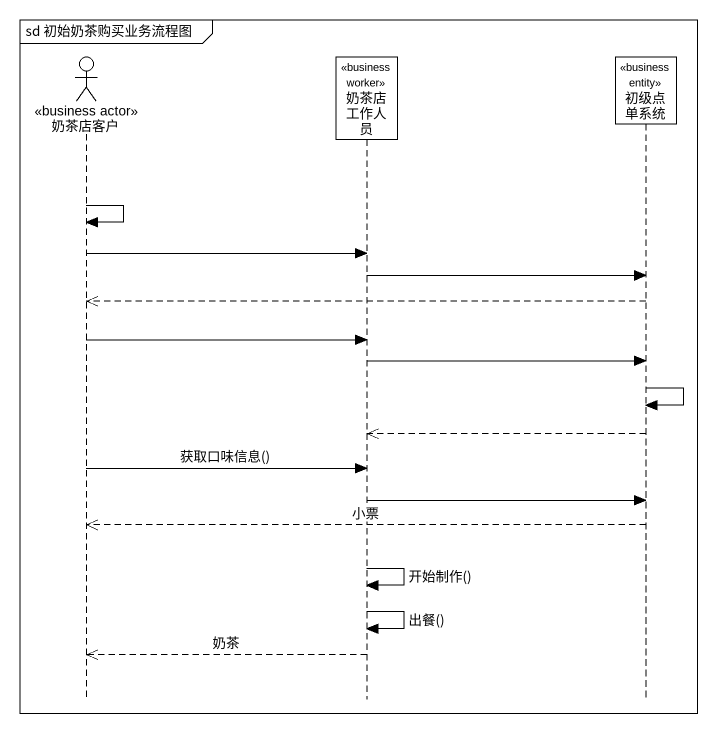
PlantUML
@startuml
mainframe sd 初始奶茶购买业务流程图
hide footbox
actor 奶茶店客户 <<business actor>>
participant 奶茶店工作人员 <<business worker>>
participant 初级点单系统 <<business entity>>

奶茶店客户 -> 奶茶店客户
奶茶店客户 -> 奶茶店工作人员
奶茶店工作人员 -> 初级点单系统
初级点单系统 -->> 奶茶店客户
奶茶店客户 -> 奶茶店工作人员
奶茶店工作人员 -> 初级点单系统
初级点单系统 -> 初级点单系统
初级点单系统 -->> 奶茶店工作人员
奶茶店客户 -> 奶茶店工作人员 : 获取口味信息()
奶茶店工作人员 -> 初级点单系统
初级点单系统 -->> 奶茶店客户 : 小票
奶茶店工作人员 -> 奶茶店工作人员 : 开始制作()
奶茶店工作人员 -> 奶茶店工作人员 : 出餐()
奶茶店工作人员 -->> 奶茶店客户 : 奶茶
@enduml
